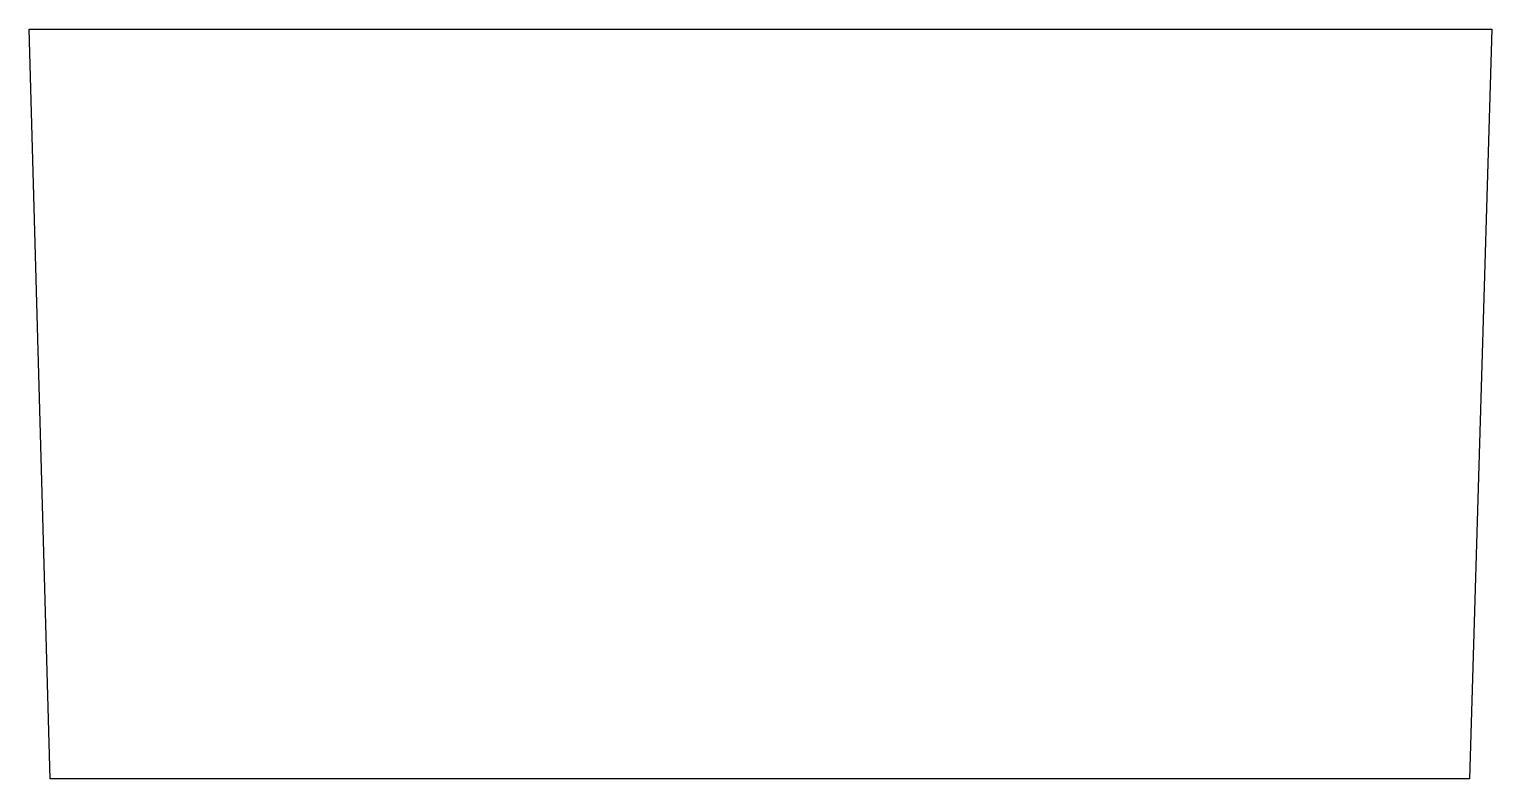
# Model space of a CAD drawing. Header units: millimetres. Extents: x 0 to 1504, y -385 to 385.
import ezdxf

# ---------------------------------------------------------------- set-up
doc = ezdxf.new("R2010")
doc.units = ezdxf.units.MM
doc.header["$LTSCALE"] = 10
doc.layers.add('MEMBERS', color=5, linetype='Continuous')

msp = doc.modelspace()

# ---------------------------------------------------------------- linework, layer by layer
at = {"layer": 'MEMBERS', "color": 3, "linetype": 'Continuous'}
for p, q in [((21.5, -385), (0, 385)), ((0, 385), (1504, 385)), ((1504, 385), (1481.1, -385)), ((1481.1, -385), (21.5, -385))]:
    msp.add_line(p, q, dxfattribs=at)

doc.saveas('drawing.dxf')
